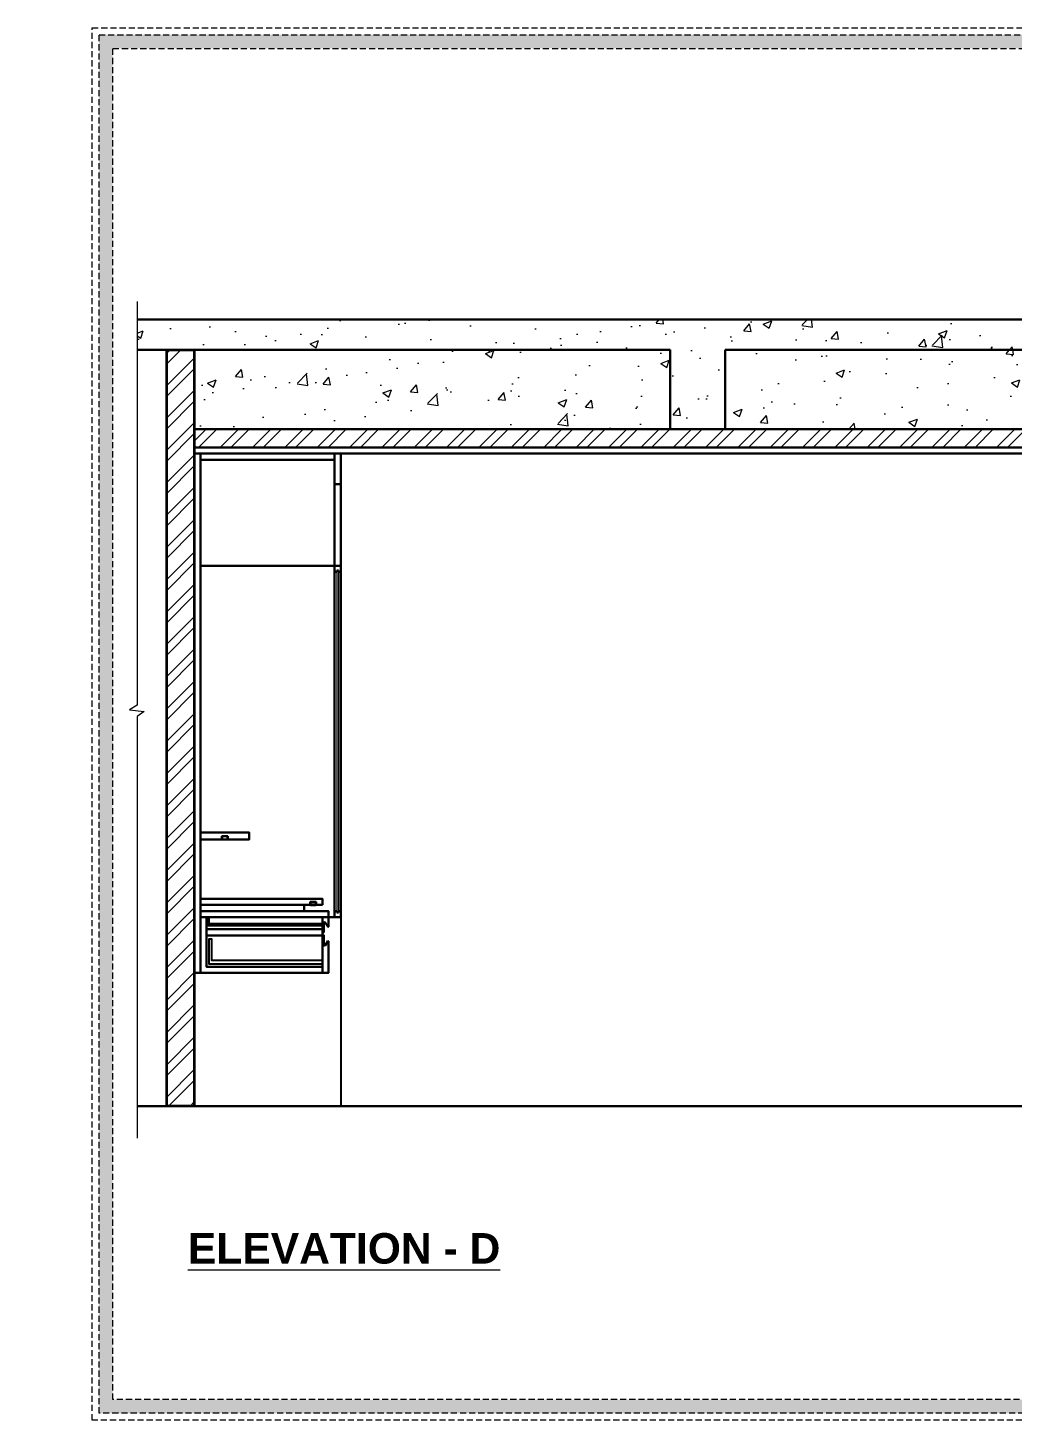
# Model space of a CAD drawing. Header units: millimetres. Extents: x 56222 to 3066687, y -650199 to -121287.
# Drawn here: x 141442.4 to 141603.8, y -185364.8 to -185136.4 of the extents above; entities that cross this region are included whole.
import ezdxf

# ---------------------------------------------------------------- set-up
doc = ezdxf.new("R2010")
doc.units = ezdxf.units.MM
doc.header["$MEASUREMENT"] = 0
doc.linetypes.add('DASHED', pattern=[0.75, 0.5, -0.25])
doc.linetypes.add('DASHEDX2', pattern=[1.5, 1, -0.5])
doc.layers.add('AR HATCH-7', color=7, linetype='Continuous')
doc.layers.add('str coll', color=6, linetype='Continuous')
for name, color, linetype, lineweight in [('DIM.', 250, 'Continuous', 13), ('Dimension', 10, 'DASHEDX2', 20), ('FURNITURE', 32, 'Continuous', 9), ('furniture dimensions', 1, 'DASHED', 0), ('FURNITURE-1', 252, 'Continuous', 13), ('SECTION ( SLAB PLine )', 104, 'Continuous', 30), ('Text', 7, 'Continuous', 15)]:
    doc.layers.add(name, color=color, linetype=linetype, lineweight=lineweight)
doc.layers.add('hatch', color=250, linetype='Continuous', lineweight=9, transparency=0.5)
doc.styles.get("Standard").update_dxf_attribs({"font": 'arial.ttf', "height": 6})
pattern_1 = [(50, (2126.145, -1072.946), (14.34520365, -1.2550427), [1.5, -16.5]), (355, (2126.145, -1072.946), (-2.7750267, 15.0438427), [1.2, -13.2]), (100.4514445, (2127.34, -1073.051), (11.5701769, 13.7887998), [1.2748038, -14.0228422]), (46.1842, (2126.145, -1068.946), (21.3448266, -3.3103856), [2.25, -24.75]), (96.635635, (2127.924, -1069.222), (18.693239, 19.482372), [1.9122068, -21.0342752]), (351.184164, (2126.145, -1068.946), (18.693239, 19.482372), [1.8, -19.8]), (21, (2128.145, -1069.946), (11.93814104, -8.0523778), [1.5, -16.5]), (326, (2128.145, -1069.946), (4.8663066, 14.5030009), [1.2, -13.2]), (71.451445, (2129.14, -1070.617), (16.8044475, 6.45062306), [1.2748038, -14.0228422]), (37.5, (2126.145, -1072.9465), (0.24319711, 6.65787708), [0, -13.04, 0, -13.4, 0, -13.25]), (7.5, (2126.145, -1072.9465), (5.26139075, 7.88823424), [0, -7.64, 0, -12.74, 0, -5.05]), (327.5, (2121.685, -1072.9465), (10.67644872, -0.45109743), [0, -5, 0, -15.6, 0, -20.7]), (317.5, (2119.685, -1072.946), (11.6637234, 2.00209965), [0, -6.5, 0, -10.36, 0, -14.7])]

msp = doc.modelspace()

# ---------------------------------------------------------------- hatches: boundary and pattern name
at = {"layer": 'AR HATCH-7', "lineweight": 18, "true_color": 0x939598, "transparency": 33554687}
h = msp.add_hatch(dxfattribs=at)
h.set_pattern_fill('ANSI32', color=252, scale=10)
h.set_pattern_definition([(45, (2126.145, -1069.9465), (-2.65165043, 2.65165043), []), (45, (2127.913, -1069.9465), (-2.65165043, 2.65165043), [])])
h.paths.add_polyline_path([(141469.73, -185189.26), (141465.23, -185189.26), (141465.23, -185313.26), (141469.73, -185313.26), (141469.73, -185281.26)])
at = {"layer": 'Dimension', "true_color": 0xd39e00}
h = msp.add_hatch(color=42, dxfattribs=at)
h.paths.add_polyline_path([(141454.11, -185137.56), (141454.11, -185363.63), (141775.29, -185363.63), (141775.29, -185137.56)])
h.paths.add_polyline_path([(141456.37, -185139.81), (141773.03, -185139.81), (141773.03, -185361.37), (141456.37, -185361.37)], flags=16)
at = {"layer": 'FURNITURE', "lineweight": 20, "true_color": 0x636466}
h = msp.add_hatch(dxfattribs=at)
h.set_pattern_fill('AR-CONC', color=251)
h.set_pattern_definition([(50, (11901.1786, -203725.9746), (7.17260183, -0.62752135), [0.75, -8.25]), (355, (11901.1786, -203725.975), (-1.38751334, 7.52192134), [0.6, -6.6]), (100.4514445, (11901.776, -203726.027), (5.78508847, 6.8943999), [0.6374019, -7.0114211]), (46.1842, (11901.179, -203723.975), (10.6724133, -1.6551928), [1.125, -12.375]), (96.6356355, (11902.068, -203724.113), (9.34661946, 9.741186), [0.9561034, -10.5171376]), (351.184164, (11901.179, -203723.975), (9.34661945, 9.741186), [0.9, -9.9]), (21, (11902.1786, -203724.4746), (5.96907052, -4.0261889), [0.75, -8.25]), (326, (11902.1786, -203724.475), (2.4331533, 7.25150045), [0.6, -6.6]), (71.451445, (11902.676, -203724.81), (8.40222377, 3.22531153), [0.6374019, -7.0114211]), (37.5, (11901.1786, -203725.9746), (0.121598553, 3.32893854), [0, -6.52, 0, -6.7, 0, -6.625]), (7.5, (11901.1786, -203725.9746), (2.63069537, 3.94411712), [0, -3.82, 0, -6.37, 0, -2.525]), (327.5, (11898.9486, -203725.9746), (5.33822436, -0.22554872), [0, -2.5, 0, -7.8, 0, -10.35]), (317.5, (11897.9486, -203725.9746), (5.8318617, 1.00104982), [0, -3.25, 0, -5.18, 0, -7.35])])
h.paths.add_polyline_path([(141461.33, -185203.26), (141456.8, -185203.26), (141456.8, -185203.3)])
h.paths.add_polyline_path([(141353.34, -185202.26), (141353.34, -185184.26), (141308.28, -185184.26), (141308.28, -185202.26), (141312.8, -185202.26), (141312.8, -185202.27)])
at = {"layer": 'FURNITURE-1', "lineweight": 18, "true_color": 0xc7c8ca}
h = msp.add_hatch(dxfattribs=at)
h.set_pattern_fill('AR-CONC', color=9, scale=2)
h.set_pattern_definition(pattern_1)
h.paths.add_polyline_path([(141718.26, -185184.26), (141460.35, -185184.26), (141460.35, -185189.26), (141547.73, -185189.26), (141547.73, -185202.26), (141556.73, -185202.26), (141556.73, -185189.26), (141718.26, -185189.26)])
h = msp.add_hatch(dxfattribs=at)
h.set_pattern_fill('AR-CONC', color=9, scale=2)
h.set_pattern_definition(pattern_1)
h.paths.add_polyline_path([(141701.73, -185189.26), (141556.73, -185189.26), (141556.73, -185202.26), (141701.73, -185202.26)])
h.paths.add_polyline_path([(141547.73, -185189.26), (141469.73, -185189.26), (141469.73, -185202.26), (141547.73, -185202.26)])
at = {"layer": 'FURNITURE-1', "lineweight": 18, "transparency": 33554572}
h = msp.add_hatch(dxfattribs=at)
h.set_pattern_fill('ANSI32', color=6, scale=10)
h.set_pattern_definition([(45, (2126.145, -1072.9465), (-2.65165043, 2.65165043), []), (45, (2127.913, -1072.9465), (-2.65165043, 2.65165043), [])])
h.paths.add_polyline_path([(141701.73, -185202.26), (141469.73, -185202.26), (141469.73, -185205.26), (141701.73, -185205.26)])

# ---------------------------------------------------------------- linework, layer by layer
at = {"layer": 'Dimension', "color": 42, "true_color": 0xd39e00, "elevation": 0.13}
for points in [[(141452.99, -185136.43), (141776.41, -185136.43), (141776.41, -185364.75), (141452.99, -185364.75)], [(141454.11, -185137.56), (141775.29, -185137.56), (141775.29, -185363.63), (141454.11, -185363.63)], [(141456.37, -185139.81), (141773.03, -185139.81), (141773.03, -185361.37), (141456.37, -185361.37)]]:
    msp.add_lwpolyline(points, close=True, dxfattribs=at)
at = {"layer": 'FURNITURE', "lineweight": 30, "ltscale": 0.4}
for p, q in [((141470.73, -185290.4, 0.13), (141470.73, -185206.26, 0.13)), ((141492.73, -185211.26, 0.13), (141493.73, -185211.26, 0.13)), ((141492.73, -185224.66, 0.13), (141470.73, -185224.66, 0.13)), ((141492.73, -185224.66, 0.13), (141492.73, -185282.26, 0.13)), ((141493.73, -185224.66, 0.13), (141493.73, -185282.26, 0.13)), ((141493.73, -185224.66, 0.13), (141493.73, -185282.26, 0.13)), ((141470.73, -185291.4, 0.13), (141469.73, -185291.4, 0.13))]:
    msp.add_line(p, q, dxfattribs=at)
at = {"layer": 'FURNITURE', "lineweight": 30}
for p, q in [((141493.73, -185224.66, 0.13), (141492.73, -185224.66, 0.13)), ((141492.73, -185225.16, 0.13), (141492.73, -185281.76, 0.13)), ((141493.73, -185224.66, 0.13), (141493.73, -185281.76, 0.13)), ((141475.23, -185268.97, 0.13), (141474.23, -185268.97, 0.13)), ((141474.23, -185268.97, 0.13), (141474.23, -185269.47, 0.13)), ((141475.23, -185268.97, 0.13), (141475.23, -185269.47, 0.13)), ((141489.72, -185279.76, 0.13), (141488.72, -185279.76, 0.13)), ((141488.72, -185279.76, 0.13), (141488.72, -185280.26, 0.13)), ((141489.72, -185279.76, 0.13), (141489.72, -185280.26, 0.13)), ((141487.73, -185280.26, 0.13), (141487.73, -185281.26, 0.13)), ((141492.73, -185281.26, 0.13), (141492.73, -185282.26, 0.13)), ((141492.73, -185281.26, 0.13), (141492.73, -185281.26, 0.13)), ((141492.73, -185281.26, 0.13), (141492.73, -185281.26, 0.13)), ((141492.73, -185281.26, 0.13), (141492.73, -185282.26, 0.13)), ((141493.73, -185282.26, 0.13), (141492.73, -185282.26, 0.13)), ((141492.73, -185282.26, 0.13), (141492.73, -185282.26, 0.13))]:
    msp.add_line(p, q, dxfattribs=at)
at = {"layer": 'FURNITURE', "linetype": 'ByBlock', "lineweight": 30}
for p, q in [((141493.35, -185225.41, 0.13), (141493.11, -185225.41, 0.13)), ((141493.11, -185225.41, 0.13), (141493.11, -185225.66, 0.13)), ((141493.35, -185225.66, 0.13), (141493.35, -185225.41, 0.13)), ((141493.59, -185282.26, 0.13), (141491.73, -185282.26, 0.13)), ((141493.11, -185281.51, 0.13), (141493.11, -185281.26, 0.13)), ((141493.35, -185281.51, 0.13), (141493.11, -185281.51, 0.13)), ((141493.35, -185281.26, 0.13), (141493.35, -185281.51, 0.13))]:
    msp.add_line(p, q, dxfattribs=at)
at = {"layer": 'FURNITURE', "color": 18, "lineweight": 25, "ltscale": 0.4, "true_color": 0x000000}
msp.add_line((141493.73, -185282.26, 0.13), (141493.73, -185313.26, 0.13), dxfattribs=at)
at = {"layer": 'FURNITURE', "lineweight": 30, "ltscale": 0.4, "elevation": 0.13}
for points in [[(141493.73, -185313.26), (141493.73, -185313.26), (141469.73, -185313.26), (141469.73, -185206.26)], [(141493.73, -185224.66), (141493.73, -185282.26)]]:
    msp.add_lwpolyline(points, dxfattribs=at)
for points in [[(141470.73, -185207.26), (141492.73, -185207.26), (141492.73, -185206.26), (141470.73, -185206.26)], [(141492.73, -185224.66), (141493.73, -185224.66), (141493.73, -185206.26), (141492.73, -185206.26)]]:
    msp.add_lwpolyline(points, close=True, dxfattribs=at)
at = {"layer": 'FURNITURE', "linetype": 'ByBlock', "lineweight": 30, "elevation": 0.13}
for points in [[(141493.11, -185225.66), (141492.73, -185225.66), (141492.73, -185224.66), (141493.73, -185224.66), (141493.73, -185225.66), (141493.35, -185225.66)], [(141493.11, -185281.26), (141492.73, -185281.26), (141492.73, -185282.26), (141493.73, -185282.26), (141493.73, -185281.26), (141493.35, -185281.26)], [(141493.73, -185282.26), (141493.33, -185282.26)], [(141493.73, -185282.26), (141493.59, -185282.26)]]:
    msp.add_lwpolyline(points, dxfattribs=at)
at = {"layer": 'FURNITURE', "lineweight": 30, "elevation": 0.13}
for points in [[(141470.73, -185269.51), (141478.73, -185269.51), (141478.73, -185268.41), (141470.73, -185268.41)], [(141490.73, -185280.26), (141470.73, -185280.26), (141470.73, -185279.26), (141490.73, -185279.26)], [(141470.73, -185282.26), (141491.73, -185282.26), (141491.73, -185281.26), (141470.73, -185281.26)], [(141471.73, -185282.26), (141471.73, -185290.4), (141490.73, -185290.4), (141490.73, -185291.4), (141470.73, -185291.4), (141470.73, -185283.4), (141470.73, -185283.4), (141470.73, -185282.26)], [(141471.73, -185284.26), (141490.73, -185284.26), (141490.73, -185285.26), (141471.73, -185285.26)]]:
    msp.add_lwpolyline(points, close=True, dxfattribs=at)
at = {"layer": 'FURNITURE', "color": 3, "lineweight": 30, "elevation": 0.13}
for points in [[(141475.18, -185269.01), (141474.28, -185269.01), (141474.28, -185269.51), (141475.18, -185269.51)], [(141489.68, -185279.79), (141488.77, -185279.79), (141488.77, -185280.29), (141489.68, -185280.29)]]:
    msp.add_lwpolyline(points, close=True, dxfattribs=at)
at = {"layer": 'FURNITURE', "lineweight": 25, "elevation": 0.13}
for points in [[(141490.73, -185283.36), (141472.16, -185283.36), (141472.16, -185282.26), (141471.91, -185282.26), (141471.91, -185283.61), (141490.73, -185283.61)], [(141490.73, -185289.4), (141472.61, -185289.4), (141472.61, -185285.9), (141472.09, -185285.9), (141472.09, -185289.9), (141490.73, -185289.9)]]:
    msp.add_lwpolyline(points, dxfattribs=at)
at = {"layer": 'FURNITURE', "lineweight": 30, "elevation": 0.13}
for points in [[(141490.98, -185284.81), (141490.73, -185284.81), (141490.73, -185282.26), (141491.73, -185282.26), (141491.73, -185283.8, -0.800988), (141491.61, -185283.82), (141491.2, -185283.16, 0.668903), (141490.98, -185283.2), (141490.98, -185284.81)], [(141490.98, -185286.86), (141490.98, -185285.26), (141490.73, -185285.26), (141490.73, -185291.4), (141491.73, -185291.4), (141491.73, -185286.26, 0.800988), (141491.61, -185286.23), (141491.2, -185286.89, -0.668903), (141490.98, -185286.86)]]:
    msp.add_lwpolyline(points, format="xyb", dxfattribs=at)
at = {"layer": 'furniture dimensions', "color": 4, "linetype": 'ByBlock'}
for p, q in [((141493.11, -185225.41, 0.13), (141493.11, -185281.26, 0.13)), ((141493.35, -185225.41, 0.13), (141493.35, -185281.51, 0.13))]:
    msp.add_line(p, q, dxfattribs=at)
at = {"layer": 'hatch', "lineweight": 35, "transparency": 33554687, "elevation": 0.13}
msp.add_lwpolyline([(141465.23, -185189.26), (141469.73, -185189.26), (141469.73, -185313.26), (141465.23, -185313.26)], close=True, dxfattribs=at)
at = {"layer": 'SECTION ( SLAB PLine )', "color": 1}
for p, q in [((141460.35, -185184.26, 0.13), (141718.26, -185184.26, 0.13)), ((141460.45, -185189.26, 0.13), (141547.73, -185189.26, 0.13)), ((141556.73, -185189.26, 0.13), (141718.26, -185189.26, 0.13)), ((141469.73, -185202.26, 0.13), (141701.73, -185202.26, 0.13)), ((141460.35, -185313.26, 0.13), (141718.26, -185313.26, 0.13))]:
    msp.add_line(p, q, dxfattribs=at)
at = {"layer": 'SECTION ( SLAB PLine )', "color": 1, "elevation": 0.13}
msp.add_lwpolyline([(141556.73, -185189.26), (141556.73, -185202.26), (141547.73, -185202.26), (141547.73, -185189.26)], dxfattribs=at)
at = {"layer": 'str coll', "lineweight": 30}
for p, q in [((141701.73, -185205.26, 0.13), (141469.73, -185205.26, 0.13)), ((141701.73, -185206.26, 0.13), (141469.73, -185206.26, 0.13))]:
    msp.add_line(p, q, dxfattribs=at)
at = {"layer": 'Text', "color": 251, "linetype": 'Continuous', "lineweight": 0, "true_color": 0x636466, "elevation": 0.13}
msp.add_lwpolyline([(141460.35, -185181.32), (141460.35, -185247.5), (141459.09, -185248.28), (141461.52, -185248.53), (141460.35, -185249.37), (141460.35, -185318.5)], dxfattribs=at)

# ---------------------------------------------------------------- texts
at = {"layer": 'DIM.', "color": 1, "insert": (141468.68, -185334.08, 0.38), "char_height": 5, "attachment_point": 1}
msp.add_mtext_dynamic_manual_height_columns('{\\fArial|b1|i0|c0|p34;\\LELEVATION - D}', width=111.5588, gutter_width=1, heights=[0], dxfattribs=at)

doc.saveas('drawing.dxf')
